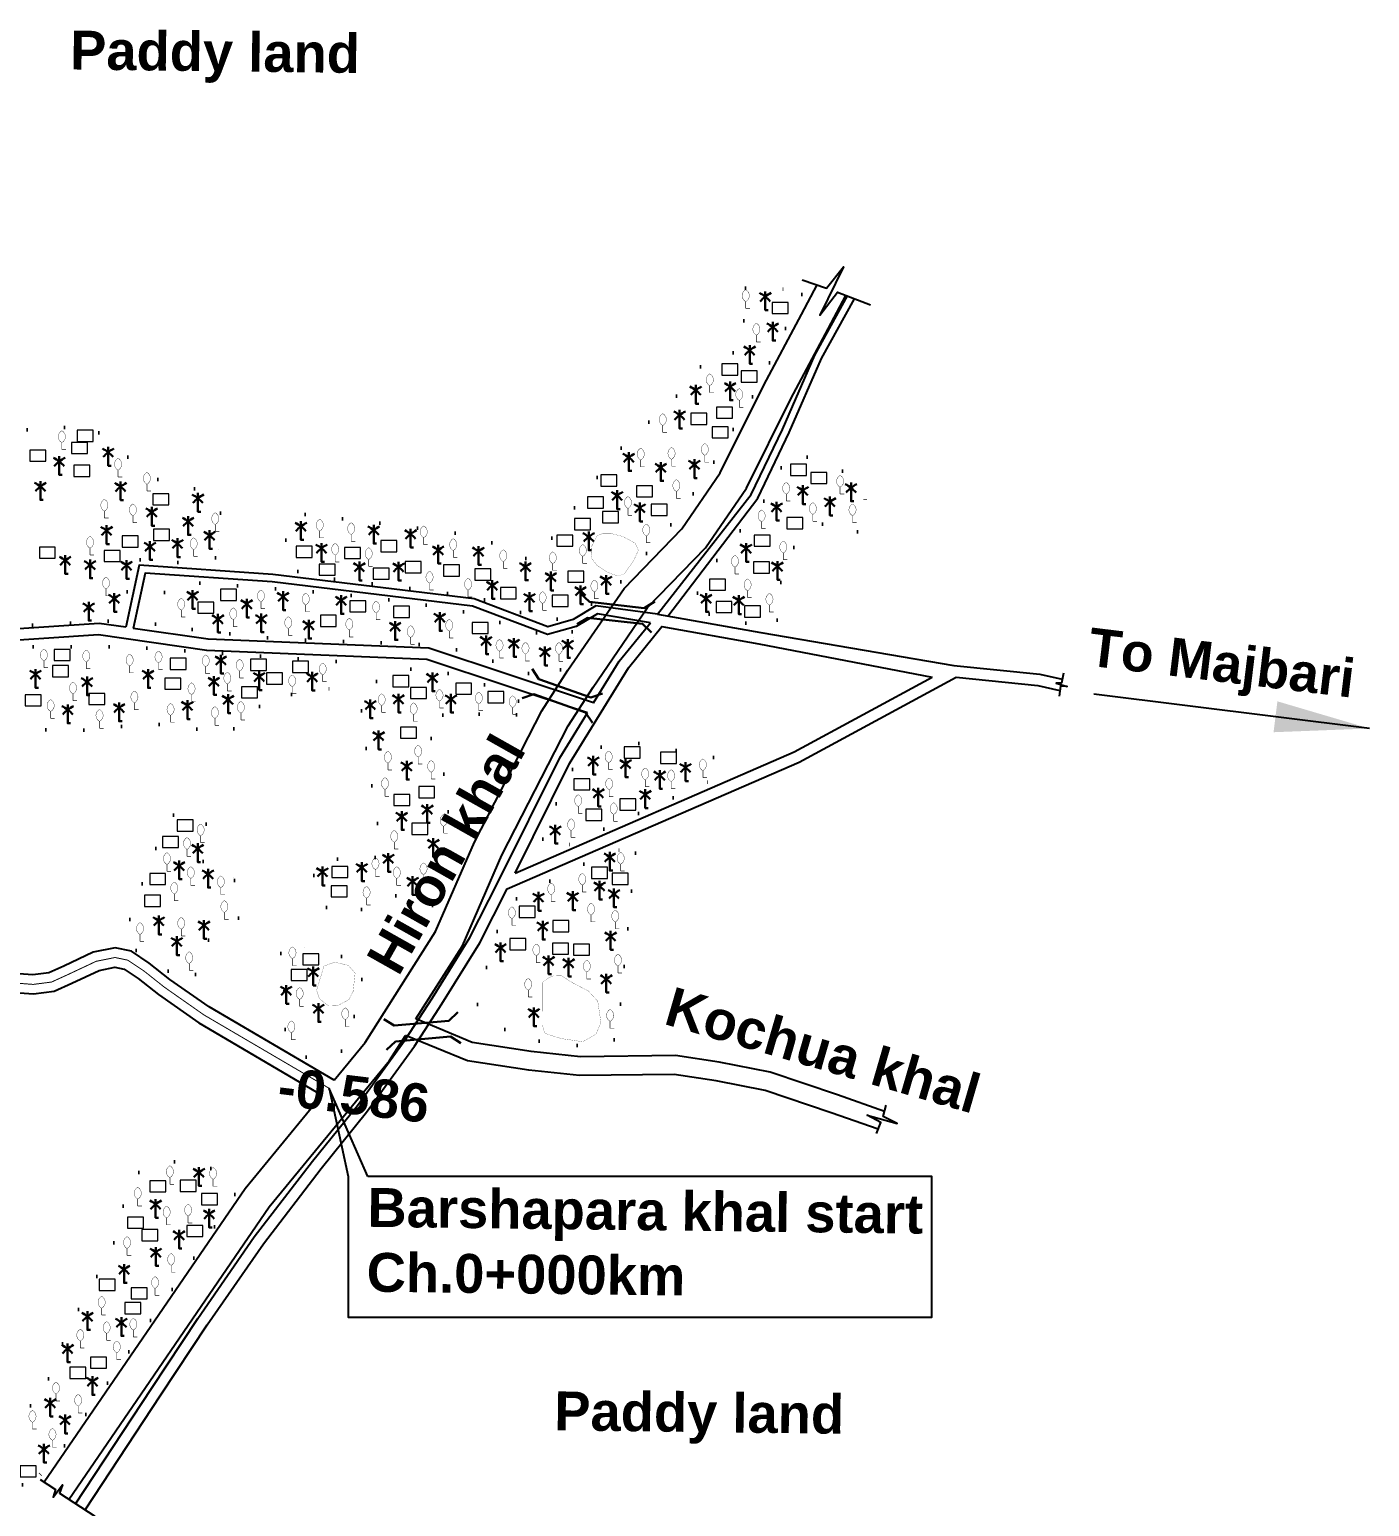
# Model space of a CAD drawing. Header units: millimetres. Extents: x 103 to 33028, y -150542 to -48.
# Drawn here: x 29984 to 30692, y -114023 to -113244 of the extents above; entities that cross this region are included whole.
import ezdxf

# ---------------------------------------------------------------- set-up
doc = ezdxf.new("R2010")
doc.units = ezdxf.units.MM
doc.header["$MEASUREMENT"] = 0
doc.linetypes.add('CENTERX2', pattern=[4, 2.5, -0.5, 0.5, -0.5])
doc.linetypes.add('DOT2', pattern=[0.125, 0, -0.125])
for name, color, linetype, lineweight in [('Bridge or Culvert', 7, 'Continuous', 25), ('HOUSE', 144, 'Continuous', 18), ('Pond or Ditch', 7, 'Continuous', 9), ('PUCCA ROAD', 1, 'Continuous', 30)]:
    doc.layers.add(name, color=color, linetype=linetype, lineweight=lineweight)
for name, color, linetype in [('Home Stead', 151, 'Continuous'), ('Khal', 4, 'Continuous'), ('TEXT', 5, 'Continuous'), ('Trees', 77, 'Continuous')]:
    doc.layers.add(name, color=color, linetype=linetype)
doc.styles.get("Standard").update_dxf_attribs({"font": 'arial.ttf'})
doc.styles.add('sum', font='arialbd.ttf')
doc.dimstyles.get("Standard").update_dxf_attribs({"dimtxt": 0.18, "dimasz": 0.18, "dimexe": 0.18, "dimexo": 0.0625, "dimgap": 0.09, "dimtad": 0, "dimtih": 1, "dimtoh": 1, "dimdec": 4, "dimzin": 0, "dimdsep": 46, "dimtxsty": 'Standard', "dimblk": 'DATUMBLANK', "dimcen": 0.09, "dimadec": 0, "dimazin": 0, "dimtfac": 1, "dimtdec": 4, "dimtofl": 0, "dimtmove": 0, "dimatfit": 3, "dimfxl": 1, "dimtolj": 1, "dimtzin": 0, "dimarcsym": 0})

# ---------------------------------------------------------------- blocks, each defined once
blk = doc.blocks.new('A$C7FEE66E4')
at = {"layer": 'Trees', "linetype": 'Continuous', "const_width": 0.000142}
blk.add_lwpolyline([(0, 0.00001, 0.606435), (0, 0.00493, 0.606435)], format="xyb", close=True, dxfattribs=at)
at = {"layer": 'Trees', "linetype": 'Continuous', "const_width": 0.000252}
for points in [[(0, 0.00001), (0, -0.00287)], [(0, -0.00287), (0.00172, -0.00287)]]:
    blk.add_lwpolyline(points, dxfattribs=at)
blk = doc.blocks.new('A$C01DB3217')
at = {"layer": 'Trees', "color": 1, "lineweight": 30}
blk.add_lwpolyline([(0, 0.0028), (0, -0.00714), (0.00154, -0.00714)], dxfattribs=at)
for centre, start, end in [((-0.01201, -0.01535), 41.24911, 62.67823), ((0.01201, -0.01535), 117.32177, 138.75089)]:
    blk.add_arc(centre, 0.01949, start, end, dxfattribs=at)
blk = doc.blocks.new('_DatumBlank')
at = {"color": 0, "linetype": 'ByBlock', "lineweight": -2}
for p, q in [((0, 0.577), (-1, 0)), ((0, -0.577), (0, 0.577)), ((-1, 0), (0, -0.577))]:
    blk.add_line(p, q, dxfattribs=at)
blk = doc.blocks.new('A$C3B865840')
at = {"layer": 'Bridge or Culvert', "color": 7, "linetype": 'Continuous', "lineweight": 30}
for points in [[(0, 43.6), (13.8, 33.1), (91.3, 33.3), (105, 44.2)], [(0.2, 0), (13.9, 10.6), (91.4, 10.9), (105.2, 0.2)]]:
    blk.add_lwpolyline(points, dxfattribs=at)

msp = doc.modelspace()

# ---------------------------------------------------------------- linework, layer by layer
at = {"layer": 'Home Stead', "color": 7, "linetype": 'DOT2', "lineweight": 50, "ltscale": 159.474072, "flags": 128}
for points in [[(30392.17, -113383.35), (30368.57, -113433.27), (30340.62, -113480.65), (30319.41, -113509.98), (30288.36, -113544.2), (30280.32, -113547.3), (30264.61, -113554.86), (30253.93, -113555.09), (30220.58, -113543.17), (30168.32, -113536.63), (30128.96, -113531.54), (30120.93, -113526.56), (30118.28, -113520.86), (30120.93, -113505.93), (30124.22, -113499.83), (30140.13, -113499.1), (30146.83, -113501.04), (30150.58, -113502.12), (30154.79, -113503.24), (30162.84, -113503.48), (30167.61, -113504.06), (30174.17, -113504.76), (30210.62, -113509.57), (30226.95, -113513.66), (30240.2, -113521.28), (30251.5, -113524.15), (30256.64, -113516.96), (30292.62, -113468.48), (30331.3, -113432.03), (30341.78, -113417.1), (30354.63, -113414.93), (30360.42, -113411.86), (30362.59, -113402.27), (30360.42, -113393.05), (30359.33, -113380.57), (30372.37, -113378.76), (30384.5, -113380.98), (30392.17, -113383.35)], [(30082.49, -113522.5), (30068.61, -113525.23), (30040.23, -113523.39), (30033.38, -113550), (30028.38, -113555.78), (29961.99, -113559.41), (29896.23, -113565.19), (29895.53, -113525.19), (29899.52, -113485.74), (29891.66, -113448.4), (29876.82, -113428.86), (29874.46, -113414.31), (29877.09, -113406.51), (29894.01, -113398.47), (29914.39, -113402.77), (29917.64, -113434.09), (29921.82, -113445.41), (29933.15, -113449.24), (29957.38, -113453.36), (29993.3, -113455.55), (30014.88, -113451.45), (30029.12, -113463.2), (30048.93, -113480.25), (30075.08, -113486.85), (30084.16, -113494.28), (30087.49, -113509.42), (30082.49, -113522.5)], [(30421.58, -113508.77), (30408.43, -113502.95), (30397.73, -113506.33), (30385.89, -113519.28), (30379.32, -113541.06), (30379.13, -113558.7), (30358.44, -113556.63), (30332.77, -113549.27), (30344.88, -113526.77), (30366.08, -113500.19), (30376.22, -113487.29), (30384.64, -113466.32), (30397.41, -113470), (30418.48, -113478.82), (30425.19, -113490.39), (30428.35, -113500.79), (30421.58, -113508.77)], [(30270.87, -113561.46), (30262.86, -113565.1), (30237.39, -113558), (30209.37, -113549.84), (30167.41, -113543.62), (30120.48, -113539.21), (30065.53, -113535.25), (30055.73, -113540.64), (30047.91, -113550.44), (30051.18, -113558.26), (30116.87, -113565.46), (30171.5, -113567.39), (30201.15, -113568.6), (30221.99, -113574.67), (30249.23, -113584.03), (30257.63, -113587.69), (30267.22, -113579.42), (30273.07, -113569.73), (30270.87, -113561.46)], [(30146.26, -113577.17), (30036.34, -113569.42), (29979.39, -113569.42), (29916.8, -113573.29), (29896.55, -113576.33), (29892.41, -113586.78), (29904.02, -113606.5), (29921.4, -113620.94), (29948.73, -113610.99), (29973.32, -113610.4), (29994.02, -113613.52), (30020.76, -113613.33), (30046.14, -113609.62), (30086.94, -113614.69), (30103.53, -113608.84), (30106.85, -113597.14), (30133.2, -113593.04), (30142.54, -113591.59), (30146.09, -113586.02), (30146.26, -113577.17)], [(30197.09, -113706.04), (30175.93, -113700.42), (30164.15, -113707.38), (30145.41, -113710.59), (30134.43, -113701.49), (30134.43, -113685.7), (30137.37, -113680.62), (30151.03, -113681.96), (30161.47, -113682.23), (30169.24, -113680.08), (30169.51, -113672.86), (30166.83, -113654.66), (30162.77, -113627.09), (30159.69, -113606.16), (30159.33, -113593.03), (30178.21, -113581.01), (30200.05, -113581.93), (30232.99, -113592.13), (30251.19, -113603.48), (30232.67, -113606.93), (30208.66, -113602.78), (30192.36, -113609.89), (30198.88, -113622.93), (30203.62, -113638.33), (30205.99, -113663.22), (30197.09, -113706.04)], [(30345.47, -113627.93), (30303.71, -113620.08), (30282.12, -113622.94), (30271.61, -113633.34), (30263.63, -113649.55), (30255.17, -113670.23), (30257.23, -113677.94), (30269.41, -113673.88), (30312.32, -113654.59), (30346.77, -113638.91), (30349, -113635.41), (30345.47, -113627.93)], [(30092.53, -113692.88), (30094.76, -113713.46), (30080.62, -113722.14), (30073.68, -113731.06), (30071.44, -113746.93), (30064.96, -113745.44), (30034.49, -113725.83), (30038.51, -113708.29), (30050.2, -113677.6), (30058.91, -113659.51), (30061.09, -113657.78), (30068.17, -113657.48), (30077.13, -113660.49), (30078.1, -113665.61), (30077.8, -113670.57), (30075.85, -113677.64), (30076.07, -113684.79), (30078.25, -113686.44), (30082.39, -113688.25), (30087.66, -113689.3), (30091.5, -113689.98), (30092.53, -113692.88)], [(30304.24, -113678.46), (30297.8, -113743.74), (30294.55, -113776.71), (30277.1, -113780.28), (30240.99, -113776.37), (30220.75, -113759.14), (30229.49, -113722.82), (30242.04, -113701.56), (30264.08, -113690.6), (30281.93, -113681.8), (30295.38, -113676.71), (30304.24, -113678.46)], [(30116.96, -113731.45), (30119.2, -113759.36), (30119.35, -113775.78), (30127.86, -113785.63), (30137.42, -113787.72), (30146.23, -113785.33), (30152.06, -113780.41), (30154.6, -113770.55), (30161.17, -113738.46), (30149.67, -113733.24), (30132.79, -113728.46), (30120.84, -113727.41), (30116.96, -113731.45)], [(29980.62, -114011.95), (29897.52, -113970.72), (29899.4, -113954.59), (29905.59, -113951.03), (29932.22, -113957.97), (29951.92, -113970.34), (29958.53, -113968.4), (29966.92, -113968.95), (29983.06, -113970.72), (29991.87, -113968.65), (29993.56, -113959.66), (29995.44, -113950.85), (29997.87, -113945.77), (30012.7, -113913.85), (30022.13, -113898.05), (30028.47, -113886.71), (30030.39, -113872.87), (30040.84, -113847.66), (30055.45, -113841.07), (30076.43, -113842.24), (30091.93, -113853.42), (30092.92, -113858.5), (30076.27, -113884.86), (30044.47, -113930.52), (29994.03, -114004.05), (29980.62, -114011.95)]]:
    msp.add_lwpolyline(points, dxfattribs=at)
at = {"layer": 'HOUSE'}
for points in [[(30376.46, -113393.53), (30384.89, -113393.53), (30384.89, -113387.63), (30376.46, -113387.63), (30376.46, -113393.53)], [(30349.95, -113426), (30358.39, -113426), (30358.39, -113420.1), (30349.95, -113420.1), (30349.95, -113426)], [(30360.19, -113429.7), (30368.62, -113429.7), (30368.62, -113423.79), (30360.19, -113423.79), (30360.19, -113429.7)], [(30333.6, -113452.04), (30342.03, -113452.04), (30342.03, -113446.14), (30333.6, -113446.14), (30333.6, -113452.04)], [(30347.1, -113448.78), (30355.54, -113448.78), (30355.54, -113442.87), (30347.1, -113442.87), (30347.1, -113448.78)], [(30344.83, -113459.15), (30353.26, -113459.15), (30353.26, -113453.24), (30344.83, -113453.24), (30344.83, -113459.15)], [(30006.59, -113467.43), (30015.03, -113467.43), (30015.03, -113461.53), (30006.59, -113461.53), (30006.59, -113467.43)], [(30009.5, -113460.99), (30017.93, -113460.99), (30017.93, -113455.08), (30009.5, -113455.08), (30009.5, -113460.99)], [(29984.52, -113471.48), (29992.96, -113471.48), (29992.96, -113465.57), (29984.52, -113465.57), (29984.52, -113471.48)], [(30007.8, -113479.47), (30016.23, -113479.47), (30016.23, -113473.57), (30007.8, -113473.57), (30007.8, -113479.47)], [(30386.18, -113478.99), (30394.62, -113478.99), (30394.62, -113473.08), (30386.18, -113473.08), (30386.18, -113478.99)], [(30396.89, -113483.27), (30405.33, -113483.27), (30405.33, -113477.36), (30396.89, -113477.36), (30396.89, -113483.27)], [(30285.98, -113484.57), (30294.41, -113484.57), (30294.41, -113478.67), (30285.98, -113478.67), (30285.98, -113484.57)], [(30304.88, -113490.28), (30313.32, -113490.28), (30313.32, -113484.37), (30304.88, -113484.37), (30304.88, -113490.28)], [(30049.46, -113494.54), (30057.9, -113494.54), (30057.9, -113488.64), (30049.46, -113488.64), (30049.46, -113494.54)], [(30279.01, -113496.24), (30287.45, -113496.24), (30287.45, -113490.34), (30279.01, -113490.34), (30279.01, -113496.24)], [(30272.19, -113507.61), (30280.62, -113507.61), (30280.62, -113501.7), (30272.19, -113501.7), (30272.19, -113507.61)], [(30286.97, -113503.92), (30295.41, -113503.92), (30295.41, -113498.01), (30286.97, -113498.01), (30286.97, -113503.92)], [(30312.56, -113500.08), (30320.99, -113500.08), (30320.99, -113494.17), (30312.56, -113494.17), (30312.56, -113500.08)], [(30384.27, -113507.13), (30392.71, -113507.13), (30392.71, -113501.22), (30384.27, -113501.22), (30384.27, -113507.13)], [(30049.82, -113513.23), (30058.26, -113513.23), (30058.26, -113507.33), (30049.82, -113507.33), (30049.82, -113513.23)], [(29989.54, -113522.69), (29997.98, -113522.69), (29997.98, -113516.79), (29989.54, -113516.79), (29989.54, -113522.69)], [(30033.29, -113516.85), (30041.73, -113516.85), (30041.73, -113510.94), (30033.29, -113510.94), (30033.29, -113516.85)], [(30125.15, -113522.29), (30133.58, -113522.29), (30133.58, -113516.39), (30125.15, -113516.39), (30125.15, -113522.29)], [(30150.73, -113522.86), (30159.17, -113522.86), (30159.17, -113516.96), (30150.73, -113516.96), (30150.73, -113522.86)], [(30169.92, -113519.31), (30178.36, -113519.31), (30178.36, -113513.4), (30169.92, -113513.4), (30169.92, -113519.31)], [(30262.8, -113516.33), (30271.23, -113516.33), (30271.23, -113510.42), (30262.8, -113510.42), (30262.8, -113516.33)], [(30366.95, -113516.38), (30375.39, -113516.38), (30375.39, -113510.47), (30366.95, -113510.47), (30366.95, -113516.38)], [(30023.76, -113524.44), (30032.2, -113524.44), (30032.2, -113518.54), (30023.76, -113518.54), (30023.76, -113524.44)], [(30182.72, -113530.39), (30191.15, -113530.39), (30191.15, -113524.48), (30182.72, -113524.48), (30182.72, -113530.39)], [(30366.65, -113530.55), (30375.09, -113530.55), (30375.09, -113524.64), (30366.65, -113524.64), (30366.65, -113530.55)], [(30137.37, -113531.67), (30145.81, -113531.67), (30145.81, -113525.76), (30137.37, -113525.76), (30137.37, -113531.67)], [(30165.8, -113533.8), (30174.24, -113533.8), (30174.24, -113527.89), (30165.8, -113527.89), (30165.8, -113533.8)], [(30202.9, -113532.1), (30211.34, -113532.1), (30211.34, -113526.19), (30202.9, -113526.19), (30202.9, -113532.1)], [(30219.44, -113534.23), (30227.88, -113534.23), (30227.88, -113528.32), (30219.44, -113528.32), (30219.44, -113534.23)], [(30268.63, -113535.37), (30277.06, -113535.37), (30277.06, -113529.46), (30268.63, -113529.46), (30268.63, -113535.37)], [(30085.21, -113544.96), (30093.65, -113544.96), (30093.65, -113539.06), (30085.21, -113539.06), (30085.21, -113544.96)], [(30232.95, -113544.03), (30241.38, -113544.03), (30241.38, -113538.12), (30232.95, -113538.12), (30232.95, -113544.03)], [(30343.35, -113539.6), (30351.79, -113539.6), (30351.79, -113533.69), (30343.35, -113533.69), (30343.35, -113539.6)], [(30073.24, -113551.75), (30081.68, -113551.75), (30081.68, -113545.84), (30073.24, -113545.84), (30073.24, -113551.75)], [(30153.45, -113551.03), (30161.89, -113551.03), (30161.89, -113545.13), (30153.45, -113545.13), (30153.45, -113551.03)], [(30176.49, -113553.89), (30184.93, -113553.89), (30184.93, -113547.98), (30176.49, -113547.98), (30176.49, -113553.89)], [(30260.24, -113548.15), (30268.68, -113548.15), (30268.68, -113542.24), (30260.24, -113542.24), (30260.24, -113548.15)], [(30346.84, -113551.34), (30355.27, -113551.34), (30355.27, -113545.44), (30346.84, -113545.44), (30346.84, -113551.34)], [(30361.87, -113553.73), (30370.31, -113553.73), (30370.31, -113547.82), (30361.87, -113547.82), (30361.87, -113553.73)], [(30137.91, -113558.71), (30146.35, -113558.71), (30146.35, -113552.8), (30137.91, -113552.8), (30137.91, -113558.71)], [(30218.11, -113562.46), (30226.55, -113562.46), (30226.55, -113556.55), (30218.11, -113556.55), (30218.11, -113562.46)], [(29997.43, -113576.71), (30005.87, -113576.71), (30005.87, -113570.81), (29997.43, -113570.81), (29997.43, -113576.71)], [(29996.46, -113585.3), (30004.9, -113585.3), (30004.9, -113579.39), (29996.46, -113579.39), (29996.46, -113585.3)], [(30058.56, -113581.42), (30066.99, -113581.42), (30066.99, -113575.52), (30058.56, -113575.52), (30058.56, -113581.42)], [(30101.1, -113581.88), (30109.54, -113581.88), (30109.54, -113575.97), (30101.1, -113575.97), (30101.1, -113581.88)], [(30123.27, -113582.98), (30131.71, -113582.98), (30131.71, -113577.07), (30123.27, -113577.07), (30123.27, -113582.98)], [(30055.75, -113591.83), (30064.19, -113591.83), (30064.19, -113585.92), (30055.75, -113585.92), (30055.75, -113591.83)], [(30109.48, -113589.12), (30117.92, -113589.12), (30117.92, -113583.22), (30109.48, -113583.22), (30109.48, -113589.12)], [(30176.12, -113590.53), (30184.56, -113590.53), (30184.56, -113584.62), (30176.12, -113584.62), (30176.12, -113590.53)], [(29982.14, -113600.69), (29990.57, -113600.69), (29990.57, -113594.79), (29982.14, -113594.79), (29982.14, -113600.69)], [(30015.73, -113599.98), (30024.17, -113599.98), (30024.17, -113594.08), (30015.73, -113594.08), (30015.73, -113599.98)], [(30096.25, -113596.42), (30104.69, -113596.42), (30104.69, -113590.52), (30096.25, -113590.52), (30096.25, -113596.42)], [(30185.47, -113596.76), (30193.91, -113596.76), (30193.91, -113590.85), (30185.47, -113590.85), (30185.47, -113596.76)], [(30209.37, -113594.47), (30217.81, -113594.47), (30217.81, -113588.57), (30209.37, -113588.57), (30209.37, -113594.47)], [(30226.41, -113599.04), (30234.85, -113599.04), (30234.85, -113593.13), (30226.41, -113593.13), (30226.41, -113599.04)], [(30180.28, -113617.73), (30188.71, -113617.73), (30188.71, -113611.83), (30180.28, -113611.83), (30180.28, -113617.73)], [(30298.41, -113628.24), (30306.85, -113628.24), (30306.85, -113622.33), (30298.41, -113622.33), (30298.41, -113628.24)], [(30317.44, -113630.98), (30325.88, -113630.98), (30325.88, -113625.07), (30317.44, -113625.07), (30317.44, -113630.98)], [(30271.8, -113645), (30280.24, -113645), (30280.24, -113639.09), (30271.8, -113639.09), (30271.8, -113645)], [(30176.74, -113653.32), (30185.18, -113653.32), (30185.18, -113647.42), (30176.74, -113647.42), (30176.74, -113653.32)], [(30189.83, -113649.17), (30198.27, -113649.17), (30198.27, -113643.26), (30189.83, -113643.26), (30189.83, -113649.17)], [(30295.99, -113655.63), (30304.43, -113655.63), (30304.43, -113649.73), (30295.99, -113649.73), (30295.99, -113655.63)], [(30278.09, -113661.11), (30286.53, -113661.11), (30286.53, -113655.21), (30278.09, -113655.21), (30278.09, -113661.11)], [(30062.34, -113666.74), (30070.78, -113666.74), (30070.78, -113660.83), (30062.34, -113660.83), (30062.34, -113666.74)], [(30186.3, -113668.48), (30194.74, -113668.48), (30194.74, -113662.58), (30186.3, -113662.58), (30186.3, -113668.48)], [(30054.57, -113675.5), (30063.01, -113675.5), (30063.01, -113669.59), (30054.57, -113669.59), (30054.57, -113675.5)], [(30143.9, -113691.33), (30152.34, -113691.33), (30152.34, -113685.42), (30143.9, -113685.42), (30143.9, -113691.33)], [(30281.13, -113691.79), (30289.57, -113691.79), (30289.57, -113685.88), (30281.13, -113685.88), (30281.13, -113691.79)], [(30292.04, -113694.87), (30300.47, -113694.87), (30300.47, -113688.96), (30292.04, -113688.96), (30292.04, -113694.87)], [(30047.79, -113695), (30056.23, -113695), (30056.23, -113689.09), (30047.79, -113689.09), (30047.79, -113695)], [(30143.69, -113701.51), (30152.13, -113701.51), (30152.13, -113695.6), (30143.69, -113695.6), (30143.69, -113701.51)], [(30045.14, -113706.57), (30053.58, -113706.57), (30053.58, -113700.66), (30045.14, -113700.66), (30045.14, -113706.57)], [(30242.89, -113712.31), (30251.33, -113712.31), (30251.33, -113706.4), (30242.89, -113706.4), (30242.89, -113712.31)], [(30260.73, -113719.87), (30269.16, -113719.87), (30269.16, -113713.97), (30260.73, -113713.97), (30260.73, -113719.87)], [(30238.01, -113729.36), (30246.45, -113729.36), (30246.45, -113723.46), (30238.01, -113723.46), (30238.01, -113729.36)], [(30260.47, -113731.8), (30268.91, -113731.8), (30268.91, -113725.89), (30260.47, -113725.89), (30260.47, -113731.8)], [(30271.63, -113732.31), (30280.07, -113732.31), (30280.07, -113726.41), (30271.63, -113726.41), (30271.63, -113732.31)], [(30128.75, -113737.43), (30137.19, -113737.43), (30137.19, -113731.53), (30128.75, -113731.53), (30128.75, -113737.43)], [(30122.44, -113745.72), (30130.87, -113745.72), (30130.87, -113739.81), (30122.44, -113739.81), (30122.44, -113745.72)], [(30047.86, -113857.25), (30056.3, -113857.25), (30056.3, -113851.34), (30047.86, -113851.34), (30047.86, -113857.25)], [(30063.84, -113857.04), (30072.28, -113857.04), (30072.28, -113851.13), (30063.84, -113851.13), (30063.84, -113857.04)], [(30075.14, -113864.07), (30083.58, -113864.07), (30083.58, -113858.16), (30075.14, -113858.16), (30075.14, -113864.07)], [(30036.14, -113876.42), (30044.57, -113876.42), (30044.57, -113870.51), (30036.14, -113870.51), (30036.14, -113876.42)], [(30067.47, -113880.89), (30075.9, -113880.89), (30075.9, -113874.99), (30067.47, -113874.99), (30067.47, -113880.89)], [(30043.6, -113883.02), (30052.03, -113883.02), (30052.03, -113877.12), (30043.6, -113877.12), (30043.6, -113883.02)], [(30021.21, -113909.3), (30029.64, -113909.3), (30029.64, -113903.39), (30021.21, -113903.39), (30021.21, -113909.3)], [(30038.04, -113913.77), (30046.48, -113913.77), (30046.48, -113907.86), (30038.04, -113907.86), (30038.04, -113913.77)], [(30034.63, -113921.65), (30043.07, -113921.65), (30043.07, -113915.74), (30034.63, -113915.74), (30034.63, -113921.65)], [(30016.52, -113950.41), (30024.95, -113950.41), (30024.95, -113944.5), (30016.52, -113944.5), (30016.52, -113950.41)], [(30005.65, -113955.73), (30014.08, -113955.73), (30014.08, -113949.82), (30005.65, -113949.82), (30005.65, -113955.73)], [(29979.42, -114007.76), (29987.85, -114007.76), (29987.85, -114001.86), (29979.42, -114001.86), (29979.42, -114007.76)]]:
    msp.add_lwpolyline(points, dxfattribs=at)
at = {"layer": 'Khal', "lineweight": 25, "ltscale": 0.1}
for points in [[(30392.24, -113375.69), (30405.15, -113380.01), (30414.11, -113368.75), (30401.56, -113394.34), (30410.9, -113382.15), (30428.33, -113388.8)], [(30145.15, -113798.29), (30161.5, -113778.39), (30198.78, -113719.83), (30219.24, -113672.55), (30254.94, -113603.25), (30268.57, -113581.85), (30298.27, -113538.61), (30328.82, -113507.09), (30349.1, -113477.61), (30372.12, -113431.23), (30391.88, -113393.96), (30400.21, -113378.36)], [(30188.39, -113765.95), (30212.96, -113727.35), (30233.71, -113679.39), (30268.83, -113611.23), (30281.91, -113590.68), (30310.7, -113548.78), (30341.24, -113517.26), (30362.93, -113485.74), (30386.35, -113438.54), (30406.01, -113401.47), (30415.41, -113383.87)], [(30435.81, -113814.73), (30410.94, -113806.04), (30375.34, -113794.04), (30348.55, -113788.78), (30325.44, -113785.25), (30275.26, -113785.88), (30249.25, -113783.08), (30218.14, -113778.31), (30188.39, -113765.95)], [(30005.17, -114019.59), (30110.96, -113865.12), (30174.48, -113787.8), (30182.84, -113774.67)], [(30432.5, -113824.17), (30407.69, -113815.5), (30372.77, -113803.72), (30346.83, -113798.63), (30324.74, -113795.26), (30274.78, -113795.88), (30247.95, -113793), (30215.65, -113788.04), (30182.84, -113774.67)], [(29992.09, -114010.39), (30098.15, -113855.51), (30138.73, -113806.11)], [(30431.64, -113826.49), (30433.83, -113820.55), (30426.62, -113816.73), (30442.53, -113821.21), (30435.03, -113817.48), (30436.76, -113811.43)], [(29990.03, -114009.05), (29998.13, -114014.31), (29996.87, -114018.43), (30001.8, -114011.85), (30000.16, -114016.34), (30018.89, -114028.5)]]:
    msp.add_lwpolyline(points, dxfattribs=at)
at = {"layer": 'Khal', "color": 1, "lineweight": 25, "ltscale": 0.1}
msp.add_lwpolyline([(30530.26, -113583.34), (30529.19, -113588.6), (30526.38, -113588.63), (30532.31, -113590.33), (30528.74, -113590.22), (30527.97, -113595.46)], dxfattribs=at)
at = {"layer": 'Khal', "color": 7, "linetype": 'CENTERX2', "lineweight": 30, "ltscale": 5, "const_width": 0.515}
msp.add_lwpolyline([(30142.63, -113802.6), (30076.42, -113763.79), (30055.4, -113749.05), (30044.66, -113740.52), (30036.22, -113734.9), (30029.49, -113733.49), (30019.55, -113735.5), (30004.58, -113742.53), (29995.96, -113746.46), (29986.32, -113747.7), (29967.47, -113746.28)], dxfattribs=at)
at = {"layer": 'Khal', "color": 3, "linetype": 'Continuous'}
for points in [[(30145.15, -113798.29), (30079.12, -113759.58), (30058.4, -113745.04), (30047.6, -113736.48), (30038.19, -113730.2), (30029.51, -113728.39), (30017.97, -113730.72), (30002.48, -113737.99), (29994.57, -113741.6), (29986.18, -113742.67), (29968.49, -113741.34)], [(29966.45, -113751.22), (29986.45, -113752.72), (29997.35, -113751.32), (30006.68, -113747.07), (30021.13, -113740.28), (30029.47, -113738.6), (30034.25, -113739.6), (30041.71, -113744.57), (30052.41, -113753.06), (30073.71, -113768), (30138.73, -113806.11)]]:
    msp.add_lwpolyline(points, dxfattribs=at)
at = {"layer": 'Khal', "color": 7, "lineweight": 25, "ltscale": 0.1}
msp.add_lwpolyline([(30163.04, -113849.05), (30142.63, -113802.6), (30152.68, -113849.05), (30152.68, -113923.48), (30460.7, -113923.48), (30460.7, -113849.05)], close=True, dxfattribs=at)
at = {"layer": 'Pond or Ditch', "color": 4, "const_width": 0.0967}
for points in [[(30284.02, -113510.79), (30281.23, -113516.29), (30280.84, -113520.53), (30281.23, -113522.84), (30284.02, -113526.5), (30289.71, -113530.16), (30294.86, -113532.08), (30298.51, -113530.86), (30303.45, -113523.7), (30305.81, -113518.57), (30304.26, -113514.79), (30297.5, -113511.14), (30291.41, -113509.65), (30286.99, -113509.65), (30284.02, -113510.79)], [(30139.84, -113737.98), (30135.94, -113750.79), (30137.43, -113755.26), (30142.02, -113758.87), (30146.7, -113759.07), (30152.95, -113755.75), (30155.2, -113751.45), (30156.27, -113741.79), (30152.76, -113737.69), (30145.53, -113735.94), (30139.84, -113737.98)], [(30255.01, -113746.87), (30255.12, -113769.14), (30256.41, -113773.53), (30265.23, -113776.32), (30276.5, -113777.95), (30283.45, -113774), (30286.08, -113767.93), (30284.39, -113756.54), (30279.38, -113751.16), (30270.87, -113746.72), (30264.98, -113742.96), (30261.22, -113743.09), (30258.72, -113744.09), (30255.01, -113746.87)]]:
    msp.add_lwpolyline(points, dxfattribs=at)
at = {"layer": 'PUCCA ROAD', "lineweight": 25}
for points in [[(30315.88, -113552.26), (30365.42, -113488.95), (30381.89, -113454.66), (30398.94, -113415.38), (30416.24, -113384.19)], [(30321.36, -113553.23), (30368.85, -113491.05), (30385.53, -113456.32), (30402.53, -113417.15), (30420.02, -113385.63)], [(30315.88, -113552.26), (30283.42, -113547.84), (30271.46, -113554.96), (30258.05, -113558.82), (30219.13, -113544.14), (30112.77, -113531.23), (30042.23, -113526.27), (30035.19, -113559.13)], [(30312.23, -113556.73), (30284.2, -113552.03), (30273.06, -113558.66), (30257.88, -113563.03), (30218.17, -113548.05), (30112.39, -113535.22), (30045.42, -113530.51), (30039.16, -113559.7)], [(30315.88, -113552.26), (30370.44, -113561.92), (30472.42, -113579.35)], [(30278.95, -113604.26), (30194.18, -113576.14), (30078.05, -113571.35), (30020.86, -113563.13), (29939.2, -113568.6), (29890.93, -113574.78)], [(30035.19, -113559.13), (30021.09, -113557.11), (29938.62, -113562.62), (29891.17, -113568.7)], [(30282.18, -113599.01), (30195.27, -113570.18), (30078.6, -113565.36), (30039.16, -113559.7)], [(30240.78, -113688.9), (30269.54, -113631.02), (30300.6, -113580.51), (30318.3, -113558.78), (30369.51, -113567.85), (30460.93, -113585.55)], [(30282.18, -113599.01), (30295.7, -113577.03), (30312.23, -113556.73)], [(30472.42, -113579.35), (30517.78, -113583.97), (30529.6, -113586.6)], [(30013.73, -114025.15), (30053.77, -113964.41), (30078.13, -113927.47), (30107.83, -113884.6), (30138.43, -113844.83), (30162.34, -113815.21), (30187.62, -113780.31), (30202.11, -113758.03), (30222.14, -113725.83), (30236.62, -113697.24), (30390.69, -113630.3), (30473.65, -113585.51), (30516.82, -113589.91), (30528.41, -113592.49)], [(30240.78, -113688.9), (30388.06, -113624.9), (30460.93, -113585.55)], [(30231.75, -113693.59), (30264.29, -113628.11), (30278.95, -113604.26)], [(30008.69, -114021.88), (30048.76, -113961.11), (30073.16, -113924.11), (30102.98, -113881.06), (30133.71, -113841.11), (30157.57, -113811.56), (30182.67, -113776.91), (30197.05, -113754.81), (30216.9, -113722.88), (30231.75, -113693.58)]]:
    msp.add_lwpolyline(points, dxfattribs=at)

# ---------------------------------------------------------------- block references
at = {"layer": 'Khal', "lineweight": 25, "ltscale": 0.1, "zscale": 0.375}
for p, xscale, yscale, rotation in [((30273.51, -113557.54), 0.3750000000064608, 0.375, 353.5398412902489), ((30244.32, -113596.52), 0.3750000000017574, 0.374999999998181, 340.47136825442), ((30172.81, -113782.29), 0.3750000000049437, 0.375, 5.013355747642886)]:
    msp.add_blockref('A$C3B865840', p, dxfattribs=dict(at, xscale=xscale, yscale=yscale, rotation=rotation))
at = {"layer": 'Trees', "linetype": 'DOT2', "ltscale": 0.2, "xscale": 1263.135784421829, "yscale": 1263.135784421829, "zscale": 1263.135784421829}
for p in [(30362.52, -113387.16), (30368.17, -113404.87), (30343.54, -113431.56), (30359.11, -113439.35), (30318.71, -113452.58), (30001.41, -113461.62), (30340.91, -113468.34), (30031.11, -113476.15), (30307.07, -113470.8), (30323.34, -113470.44), (30046.33, -113483.61), (30325.91, -113487.43), (30383.89, -113488.87), (30412.36, -113485.16), (30023.89, -113497.81), (30038.95, -113500.25), (30300.34, -113496.36), (30397.96, -113499.55), (30418.9, -113500.21), (30082.41, -113504.9), (30370.9, -113503.41), (30137.6, -113508.3), (30154.2, -113510.15), (30192.49, -113511.84), (30310.01, -113510.9), (30016.3, -113517.38), (30071.03, -113518.12), (30145.75, -113521.06), (30163.43, -113523.36), (30208.07, -113518.61), (30276.48, -113521.68), (30382.35, -113519.87), (30234.51, -113524.45), (30260.65, -113525.53), (30356.83, -113527.39), (30024.75, -113538.92), (30195.56, -113535.81), (30106.55, -113545.68), (30215.91, -113539.51), (30255.27, -113546.57), (30282.63, -113540.43), (30363.49, -113539.82), (30064.46, -113550.07), (30130.22, -113547.34), (30167.38, -113551.56), (30375.05, -113547.45), (30091.94, -113555.13), (30120.97, -113559.8), (30153.22, -113560.58), (30205.97, -113561.17), (30185.62, -113564.49), (29991.94, -113576.9), (30014.32, -113577.41), (30052.47, -113577.92), (30232.52, -113571.78), (30246.23, -113573.33), (30263.93, -113573.44), (30037.21, -113579.57), (30077.39, -113579.95), (30095.32, -113582.24), (30139.16, -113584.25), (30088.83, -113589.1), (30123.04, -113590.5), (30007.33, -113594.31), (30039.75, -113599.01), (30069.89, -113594.69), (30170.29, -113600.46), (30200.83, -113598.12), (30221.58, -113599.61), (30239.46, -113601.52), (29995.5, -113603.59), (30021.32, -113608.8), (30058.82, -113605.62), (30082.22, -113607.27), (30095.95, -113604.48), (30187.16, -113605.25), (30173.58, -113630.87), (30189.55, -113627.68), (30290.16, -113630.67), (30196.43, -113635.67), (30309.44, -113639.67), (30323.14, -113640.56), (30339.89, -113634.85), (30172.06, -113644.74), (30290.41, -113644.9), (30274.07, -113653.75), (30292.79, -113657.99), (30074.68, -113669.23), (30202.98, -113664.22), (30270.33, -113666.45), (30067.52, -113676.39), (30176.93, -113672.62), (30056.93, -113684.37), (30167.02, -113687.06), (30296.49, -113684.22), (30069.52, -113691.76), (30178.28, -113691.77), (30192.39, -113689.75), (30276.23, -113695.27), (30060.79, -113699.92), (30085.36, -113696.61), (30162.31, -113702.18), (30259.79, -113700.37), (30087.26, -113709.7), (30064.45, -113718.56), (30239.05, -113712.97), (30280.86, -113711.05), (30293.62, -113714.72), (30042.7, -113721.31), (30123.19, -113734.1), (30251.98, -113732.58), (30068.67, -113736.71), (30278.62, -113741.19), (30295.06, -113738), (30126.99, -113755.63), (30247.67, -113750.76), (30122.64, -113773.19), (30151.08, -113766.31), (30290.91, -113767.18), (30058.46, -113849.7), (30081.29, -113850.62), (30041.49, -113861.05), (30056.74, -113871.02), (30068.1, -113869.99), (30035.85, -113887.13), (30059.15, -113896.01), (30050.65, -113908.22), (30022.43, -113918.65), (30011.18, -113936), (30025.07, -113931.98), (30039.18, -113930.23), (30030.45, -113942.19), (29998.34, -113963.97), (30010.04, -113970.39), (29985.91, -113978.89), (29996.47, -113988.41)]:
    msp.add_blockref('A$C7FEE66E4', p, dxfattribs=at)
at = {"layer": 'Trees', "ltscale": 0.1, "xscale": 996.0728210867092, "yscale": 996.0728210867092, "zscale": 996.0728210867044}
for p in [(30372.83, -113384.55), (30376.8, -113400.64), (30364.6, -113412.9), (30336.14, -113433.98), (30354.29, -113432.19), (30327.61, -113447.1), (30000.05, -113471.57), (30025.89, -113466.72), (30300.76, -113469.45), (30335.41, -113473.21), (30317.67, -113474.77), (29990.1, -113484.78), (30032.44, -113484.9), (30392.65, -113486.96), (30418.13, -113485.5), (30073.27, -113491.02), (30294.61, -113489.59), (30306.62, -113496.13), (30378.81, -113495.68), (30406.97, -113492.93), (30048.9, -113498.38), (30068.11, -113503.3), (30025.04, -113508.09), (30079.41, -113510.67), (30127.65, -113505.87), (30166.1, -113507.8), (30185.57, -113509.88), (30279.6, -113511.37), (30047.96, -113516.45), (30062.46, -113514.96), (30138.51, -113517.43), (30200.15, -113518.41), (30221.39, -113519.04), (30362.72, -113517.44), (30003.2, -113523.84), (30016.3, -113526.16), (30035.55, -113526.43), (30158.5, -113527.26), (30179.22, -113527.36), (30246.2, -113527.22), (30379.24, -113526.94), (30259.62, -113532.52), (30288.8, -113534.33), (30070.46, -113542.31), (30118.21, -113542.94), (30228.68, -113537.04), (30248.35, -113543.45), (30275.28, -113539.89), (30015.6, -113548.49), (30029.1, -113543.94), (30099.04, -113546.83), (30148.9, -113544.93), (30341.6, -113543.95), (30358.82, -113545.05), (30083.84, -113554.78), (30106.73, -113554.69), (30131.8, -113557.95), (30177.41, -113558.67), (30200.95, -113553.92), (30225.42, -113566.22), (30240.06, -113567.61), (30256.5, -113572.13), (30268.53, -113568.24), (30085.38, -113576.47), (29987.5, -113583.97), (30014.71, -113587.93), (30046.95, -113584.05), (30081.68, -113587.77), (30105.63, -113585.2), (30133.6, -113585.41), (30197.07, -113585.76), (30089.18, -113597.3), (30179.11, -113597.01), (30206.89, -113597.04), (30004.54, -113602.68), (30031.67, -113601.61), (30067.72, -113600.48), (30164.3, -113600.06), (30168.68, -113616.48), (30183.5, -113632.44), (30282.04, -113629.77), (30299.07, -113631.21), (30330.73, -113633.23), (30317.11, -113637.32), (30284.69, -113646.64), (30309.45, -113647.48), (30180.89, -113659.02), (30194.39, -113655.27), (30261.98, -113666.27), (30073.15, -113675.97), (30197.57, -113673.33), (30173.77, -113681.22), (30290.74, -113680.5), (30063.37, -113685.08), (30078.62, -113689.43), (30139.01, -113688.31), (30159.79, -113686), (30186.62, -113693.32), (30285.34, -113695.81), (30253.1, -113701.69), (30271.2, -113701.32), (30292.96, -113699.86), (30052.61, -113714.17), (30076.47, -113716.5), (30255.3, -113716.92), (30291.2, -113722.29), (30062.12, -113725.1), (30233.06, -113728.33), (30258.46, -113735.16), (30269.02, -113736.4), (30134.15, -113741.11), (30288.89, -113744.86), (30119.88, -113750.81), (30136.86, -113760.37), (30250.62, -113762.62), (30073.8, -113847), (30050.93, -113863.8), (30079.22, -113868.95), (30063.31, -113880.01), (30051.02, -113889.14), (30034.3, -113898.17), (30014.95, -113923.03), (30032.84, -113926.2), (30004.45, -113940.05), (30017.56, -113957.3), (29995.32, -113968.71), (30003.09, -113977.65), (29991.97, -113993.1)]:
    msp.add_blockref('A$C01DB3217', p, dxfattribs=at)

# ---------------------------------------------------------------- texts
at = {"layer": 'TEXT', "color": 7, "lineweight": 25, "style": 'sum'}
for s, height, rotation, p in [('To Majbari', 20.208, 353.05908, (30542.6, -113579.29)), ('Hiron khal ', 20.2077, 60.58635, (30179.16, -113743.97)), ('-0.586', 20.208, 353.05908, (30114.62, -113811.26))]:
    msp.add_text(s, height=height, rotation=rotation, dxfattribs=at).set_placement(p)
at = {"layer": 'TEXT', "color": 7, "width": 397.5322, "attachment_point": 1, "style": 'sum'}
for s, insert, char_height, rotation in [('Paddy land', (30005.93, -113244.05), 20.536, 359.29281), ('Kochua khal', (30324.3, -113748.68), 20.5363, 343.77983), ('Barshapara khal start\\PCh.0+000km', (30162.94, -113855.13), 20.5363, 359.29281), ('Paddy land', (30261.58, -113962.57), 20.536, 359.29281)]:
    msp.add_mtext(s, dxfattribs=dict(at, insert=insert, char_height=char_height, rotation=rotation))

# ---------------------------------------------------------------- leaders
at = {"layer": 'TEXT', "color": 0, "lineweight": 25}
msp.add_leader([(30691.86, -113612.59), (30546.32, -113594.41)], dimstyle='Standard', override={"dimscale": 0.5, "dimasz": 100, "dimgap": 0.09, "dimtad": 0}, dxfattribs=at)

doc.saveas('drawing.dxf')
